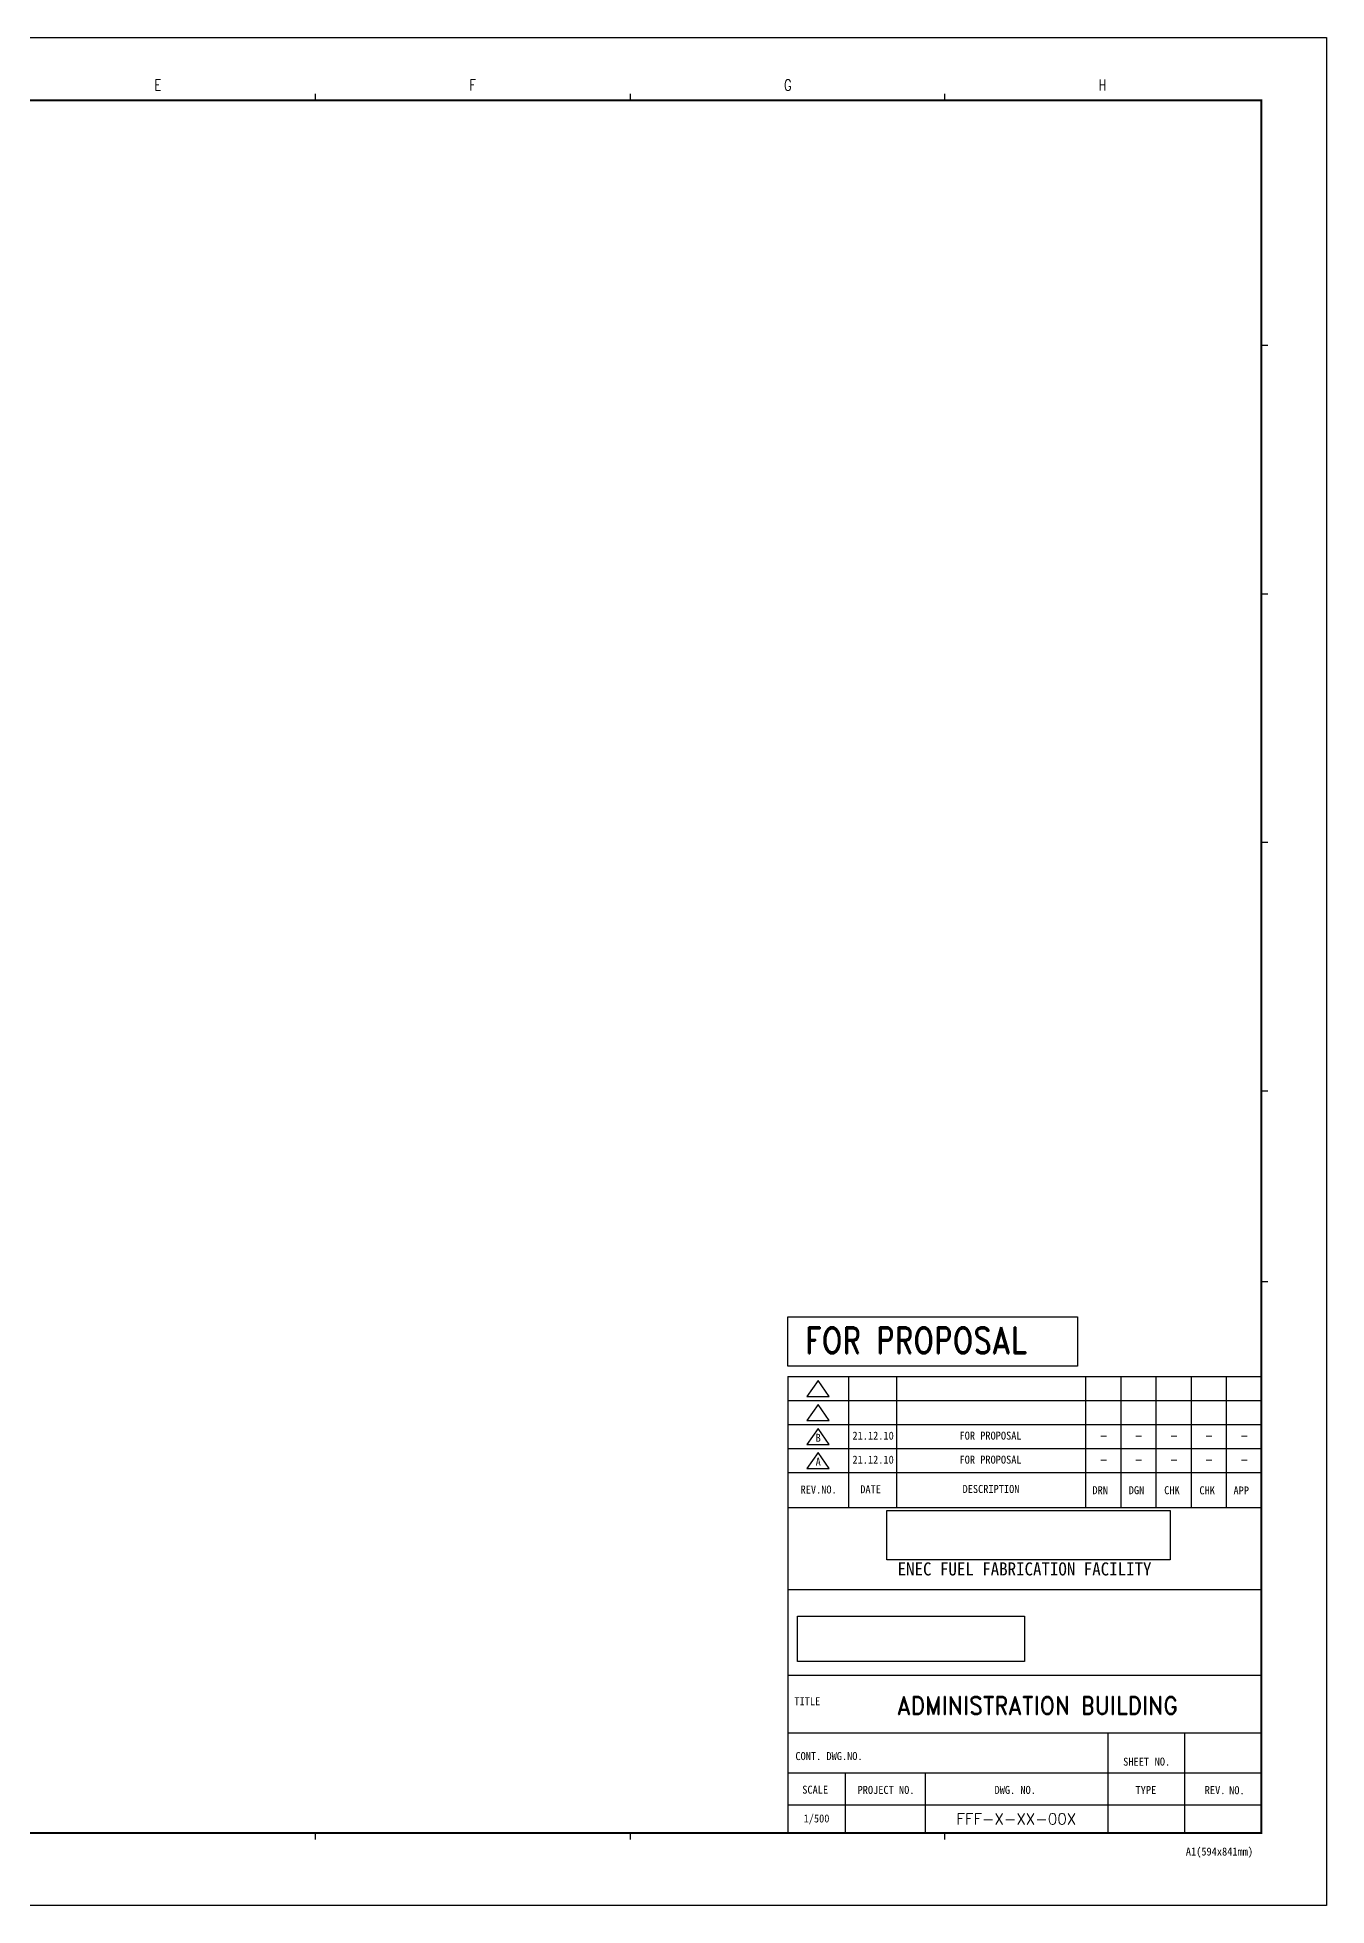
# Model space of a CAD drawing. Header units: millimetres. Extents: x -232466 to 860779, y -177975 to 311634.
# Drawn here: x 42124 to 83113, y 172548 to 231948 of the extents above; entities that cross this region are included whole.
import ezdxf
from ezdxf.enums import TextEntityAlignment as Align

# ---------------------------------------------------------------- set-up
doc = ezdxf.new("R2010")
doc.units = ezdxf.units.MM
doc.header["$XCLIPFRAME"] = 2
doc.layers.add('TEXT', color=7, linetype='Continuous', lineweight=15)
doc.layers.add('TITLEBOX', color=7, linetype='Continuous')
doc.layers.add('TXT', color=2, linetype='Continuous')
doc.styles.add('RD20', font='ROMAND.SHX', dxfattribs={"width": 0.8, "height": 2})
doc.styles.add('RD6', font='ROMAND.shx', dxfattribs={"width": 0.83, "height": 6})
doc.styles.add('ROMAND', font='romand')
doc.styles.add('TBOX', font='romans.shx')
doc.styles.add('돋움체', font='')
doc.styles.get('돋움체').set_extended_font_data('DotumChe')
picture_1 = doc.add_image_def('image1', size_in_pixel=(850, 283))
picture_2 = doc.add_image_def('image2.jpg', size_in_pixel=(500, 87))

msp = doc.modelspace()

# ---------------------------------------------------------------- linework, layer by layer
msp.add_line((81039.2, 175757.5), (81039.2, 174841.7))
at = {"layer": 'TITLEBOX', "color": 4, "linetype": 'Continuous'}
for p, q in [((50963.2, 229948.2), (50963.2, 230148.2)), ((50963.2, 229948.2), (50963.2, 230148.2)), ((60976.9, 229948.2), (60976.9, 230148.2)), ((60976.9, 229948.2), (60976.9, 230148.2)), ((70976.9, 229948.2), (70976.9, 230148.2)), ((70976.9, 229948.2), (70976.9, 230148.2)), ((81239.2, 222148.2), (81039.2, 222148.2)), ((81239.2, 214248.2), (81039.2, 214248.2)), ((81239.2, 206348.2), (81039.2, 206348.2)), ((81239.2, 198448.2), (81039.2, 198448.2)), ((81239.2, 192385.5), (81039.2, 192385.5)), ((50963.2, 174648.1), (50963.2, 174848.1)), ((50963.2, 174648.1), (50963.2, 174848.1)), ((60976.9, 174648.1), (60976.9, 174848.1)), ((60976.9, 174648.1), (60976.9, 174848.1)), ((70976.9, 174648.1), (70976.9, 174848.1))]:
    msp.add_line(p, q, dxfattribs=at)
at = {"layer": 'TITLEBOX', "color": 30, "linetype": 'Continuous'}
for p, q in [((65979, 191263.5), (75190.3, 191263.5)), ((65979, 189700.7), (65979, 191263.5)), ((75190.3, 191263.5), (75190.3, 189700.7)), ((75190.3, 189700.7), (65979, 189700.7)), ((70976.9, 174648.1), (70976.9, 174848.1))]:
    msp.add_line(p, q, dxfattribs=at)
at = {"layer": 'TITLEBOX'}
for p, q in [((65979, 189374.9), (81039.2, 189374.9)), ((65979, 189374.9), (65979, 174841.7)), ((65979, 189374.9), (81039.2, 189374.9)), ((65979, 189374.9), (65979, 174841.7)), ((66945.7, 189247.7), (66589.5, 188739)), ((66945.7, 189247.7), (66589.5, 188739)), ((67301.8, 188739), (66945.7, 189247.7)), ((67301.8, 188739), (66945.7, 189247.7)), ((67912.4, 189374.9), (67912.4, 185202.9)), ((67912.4, 189374.9), (67912.4, 185202.9)), ((69438.7, 189374.9), (69438.7, 185202.9)), ((69438.7, 189374.9), (69438.7, 185202.9)), ((75446.9, 189371.3), (75446.9, 185202.9)), ((75446.9, 189371.3), (75446.9, 185202.9)), ((76565.4, 189371.3), (76565.4, 185202.9)), ((76565.4, 189371.3), (76565.4, 185202.9)), ((77683.8, 189371.3), (77683.8, 185202.9)), ((77683.8, 189371.3), (77683.8, 185202.9)), ((78802.3, 189371.3), (78802.3, 185202.9)), ((78802.3, 189371.3), (78802.3, 185202.9)), ((79920.7, 189371.3), (79920.7, 185202.9)), ((79920.7, 189371.3), (79920.7, 185202.9)), ((65979, 188611.8), (81039.2, 188611.8)), ((65979, 188611.8), (81039.2, 188611.8)), ((66589.5, 188739), (67301.8, 188739)), ((66589.5, 188739), (67301.8, 188739)), ((66945.7, 188484.6), (66589.5, 187975.8)), ((66945.7, 188484.6), (66589.5, 187975.8)), ((67301.8, 187975.8), (66945.7, 188484.6)), ((67301.8, 187975.8), (66945.7, 188484.6)), ((65979, 187848.6), (81039.2, 187848.6)), ((65979, 187848.6), (81039.2, 187848.6)), ((66589.5, 187975.8), (67301.8, 187975.8)), ((66589.5, 187975.8), (67301.8, 187975.8)), ((66945.7, 187721.4), (66589.5, 187212.6)), ((66945.7, 187721.4), (66589.5, 187212.6)), ((67301.8, 187212.6), (66945.7, 187721.4)), ((67301.8, 187212.6), (66945.7, 187721.4)), ((66589.5, 187212.6), (67301.8, 187212.6)), ((66589.5, 187212.6), (67301.8, 187212.6)), ((65979, 187085.4), (81039.2, 187085.4)), ((65979, 187085.4), (81039.2, 187085.4)), ((66945.7, 186958.2), (66589.5, 186449.4)), ((66945.7, 186958.2), (66589.5, 186449.4)), ((67301.8, 186449.4), (66945.7, 186958.2)), ((67301.8, 186449.4), (66945.7, 186958.2)), ((65979, 186322.2), (81039.2, 186322.2)), ((65979, 186322.2), (81039.2, 186322.2)), ((66589.5, 186449.4), (67301.8, 186449.4)), ((66589.5, 186449.4), (67301.8, 186449.4)), ((65979, 185202.9), (81039.2, 185202.9)), ((65979, 185202.9), (81039.2, 185202.9)), ((65979, 182603.8), (81039.2, 182603.8)), ((65979, 182603.8), (81039.2, 182603.8)), ((65979, 179878.7), (81039.2, 179878.7)), ((65979, 179878.7), (81039.2, 179878.7)), ((65979, 178047), (81039.2, 178047)), ((65979, 178047), (81039.2, 178047)), ((76154.8, 178047), (76154.8, 174841.7)), ((76154.8, 178047), (76154.8, 174841.7)), ((78597, 178047), (78597, 174841.7)), ((78597, 178047), (78597, 174841.7)), ((65979, 176775.1), (81039.2, 176775.1)), ((65979, 176775.1), (81039.2, 176775.1)), ((67810.6, 176775.1), (67810.6, 174841.7)), ((67810.6, 176775.1), (67810.6, 174841.7)), ((70354.6, 176775.1), (70354.6, 174841.7)), ((70354.6, 176775.1), (70354.6, 174841.7)), ((65979, 175757.5), (81039.2, 175757.5)), ((65979, 175757.5), (81039.2, 175757.5))]:
    msp.add_line(p, q, dxfattribs=at)
at = {"layer": 'TITLEBOX', "color": 30}
msp.add_line((81039.2, 174841.7), (81039.2, 174856.8), dxfattribs=at)
at = {"layer": 'TITLEBOX', "color": 7}
msp.add_lwpolyline([(-986.8, 231948.2), (83113.2, 231948.2), (83113.2, 172548.2), (-986.8, 172548.2)], close=True, dxfattribs=at)
at = {"layer": 'TITLEBOX', "color": 4, "const_width": 70}
msp.add_lwpolyline([(1013.2, 229948.2), (81039.2, 229948.2), (81039.2, 174856.8), (1013.2, 174856.8)], close=True, dxfattribs=at)

# ---------------------------------------------------------------- texts
at = {"layer": 'TEXT', "color": 7, "style": '돋움체'}
for s, height, p in [('B', 254.4, (66949, 187421.8)), ('21.12.10', 254.4, (68694.2, 187491.2)), ('FOR PROPOSAL', 254.396, (72428.6, 187491.2)), ('A', 254.4, (66949, 186658.6)), ('21.12.10', 254.4, (68694.2, 186728)), ('FOR PROPOSAL', 254.396, (72428.6, 186728))]:
    msp.add_text(s, height=height, dxfattribs=at).set_placement(p, align=Align.MIDDLE_CENTER)
msp.add_text('1/500', height=254.4, dxfattribs=at).set_placement((66894.8, 175299.6), align=Align.MIDDLE)
at = {"layer": 'TITLEBOX', "color": 4, "linetype": 'Continuous', "style": 'TBOX', "width": 0.75}
for s, p in [('E', (45850.2, 230254.8)), ('F', (55863.9, 230254.8)), ('G', (65863.9, 230254.8)), ('H', (75863.9, 230254.8))]:
    msp.add_text(s, height=350, dxfattribs=at).set_placement(p)
at = {"layer": 'TITLEBOX', "style": '돋움체'}
for s, height, p in [('DESCRIPTION', 254.396, (71537.9, 185668.4)), ('DESCRIPTION', 254.396, (71537.9, 185668.4)), ('REV.NO.', 254.4, (66387.1, 185651.5)), ('REV.NO.', 254.4, (66387.1, 185651.5)), ('DATE', 254.4, (68285.4, 185661.6)), ('DATE', 254.4, (68285.4, 185661.6)), ('DRN', 254.4, (75668.2, 185628.5)), ('DRN', 254.4, (75668.2, 185628.5)), ('DGN', 254.4, (76822.1, 185628.5)), ('DGN', 254.4, (76822.1, 185628.5)), ('CHK', 254.4, (77948.6, 185628.5)), ('CHK', 254.4, (77948.6, 185628.5)), ('CHK', 254.4, (79069, 185625.7)), ('CHK', 254.4, (79069, 185625.7)), ('APP', 254.4, (80152.6, 185620.4)), ('APP', 254.4, (80152.6, 185620.4)), ('TITLE', 254.4, (66190, 178921.5)), ('TITLE', 254.4, (66190, 178921.5)), ('CONT. DWG.NO.', 254.396, (66224.7, 177176.9)), ('CONT. DWG.NO.', 254.396, (66224.7, 177176.9)), ('SHEET', 254.4, (76643.6, 176997.3)), ('SHEET', 254.4, (76643.6, 176997.3)), ('NO.', 254.4, (77646, 177001.2)), ('NO.', 254.4, (77646, 177001.2)), ('SCALE', 254.4, (66442.1, 176107.8)), ('SCALE', 254.4, (66442.1, 176107.8)), ('PROJECT NO.', 254.396, (68201.3, 176100.3)), ('PROJECT NO.', 254.396, (68201.3, 176100.3)), ('DWG. NO.', 254.4, (72555.1, 176100.3)), ('DWG. NO.', 254.4, (72555.1, 176100.3)), ('TYPE', 254.4, (77036.7, 176097.7)), ('TYPE', 254.4, (77036.7, 176097.7)), ('REV.', 254.4, (79238.2, 176095)), ('REV.', 254.4, (79238.2, 176095)), ('NO.', 254.4, (80014.6, 176090.3)), ('NO.', 254.4, (80014.6, 176090.3))]:
    msp.add_text(s, height=height, dxfattribs=at).set_placement(p)
at = {"layer": 'TITLEBOX', "color": 3, "style": '돋움체'}
msp.add_text('ENEC FUEL FABRICATION FACILITY', height=416.189, dxfattribs=at).set_placement((73509.1, 183253.5), align=Align.MIDDLE)
at = {"layer": 'TITLEBOX', "color": 0, "style": '돋움체'}
msp.add_text('A1(594x841mm)', height=254.396, dxfattribs=at).set_placement((78636.9, 174141.3))
at = {"layer": 'TXT', "color": 30, "linetype": 'Continuous', "style": 'RD6', "width": 0.83}
msp.add_text('FOR PROPOSAL', height=835.501, dxfattribs=at).set_placement((66529.6, 190103.8))
at = {"layer": 'TXT', "color": 7, "style": 'RD20', "width": 0.83}
for p in [(76022.1, 187351.8), (77140.6, 187351.8), (78259, 187351.8), (79377.5, 187351.8), (80495.9, 187351.8), (76022.1, 186588.6), (77140.6, 186588.6), (78259, 186588.6), (79377.5, 186588.6), (80495.9, 186588.6)]:
    msp.add_text('-', height=282.8, dxfattribs=at).set_placement(p, align=Align.CENTER)
at = {"layer": 'TXT', "color": 7, "style": 'ROMAND', "width": 0.9}
msp.add_text('ADMINISTRATION BUILDING', height=565.517, dxfattribs=at).set_placement((73918.7, 178910.3), align=Align.MIDDLE)
at = {"layer": 'TXT', "color": 7, "style": 'RD20'}
msp.add_text('FFF-X-XX-00X', height=353.448, dxfattribs=at).set_placement((73247.8, 175129.1), align=Align.CENTER)

# ---------------------------------------------------------------- pictures from other files: only their frames are drawn
image = msp.add_image(picture_2, insert=(69127.4, 183547.7), size_in_units=(9015.9, 1568.8))
image.dxf.flags = 7
image = msp.add_image(picture_1, insert=(66154.1, 179688), size_in_units=(7427.9, 2473.1))
image.set_boundary_path([(15.17, 45.797), (840.684, 210.9)])

doc.saveas('drawing.dxf')
